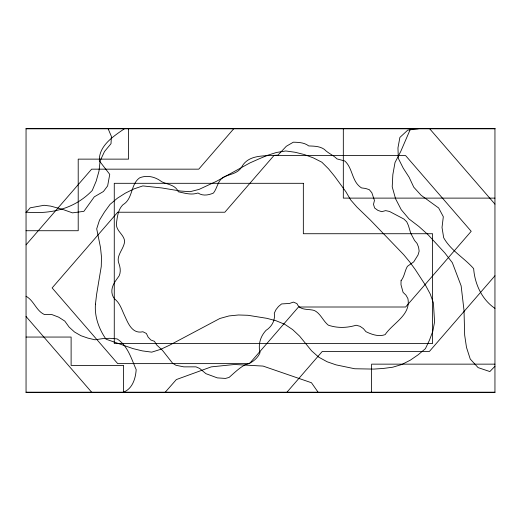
<?xml version="1.0" encoding="UTF-8"?>
<svg xmlns="http://www.w3.org/2000/svg" width="521" height="521" viewBox="0 0 521 521"><rect width="100%" height="100%" fill="white"/><g stroke="black" fill="none" stroke-linecap="round" stroke-linejoin="round"><path stroke-width="0.78" d="M410.515 128.811L400.708 151.539L395.009 162.532L392.841 174.613L392.215 186.837L395.563 198.755L401.242 209.709L409.057 218.983L418.897 226.498L428.08 234.743L444.843 252.952L452.345 262.708L461.137 285.86L464.016 310.438L464.673 335.185L466.49 347.377L470.248 359.054L478.109 367.618L489.851 371.558L494.95 366.27M26.05 244.857L91.624 169.162L198.755 169.162L234.033 128.433M286.967 392.189L322.245 351.467L429.376 351.467L494.95 275.772M26.05 212.588L30.211 207.807L44.122 205.281L50.726 206.121L62.533 209.351L72.51 212.868L83.894 211.324L94.288 196.847L103.425 191.507L107.639 185.886L109.749 174.366L99.348 160.872C98.71 145.854 113.337 136.339 124.363 128.811M164.929 392.567L176.339 379.568L211.246 366.875L234.515 364.492L263.072 366.081L311.46 382.74L318.331 392.567M122.357 392.567C132.21 389.617 135.584 378.865 136.183 369.61C131.24 358.533 127.892 345.885 117.082 338.891L109.697 338.298L102.344 338.67L95.024 339.796L87.893 338.109L80.918 335.7L74.503 332.001L69.143 327.123L64.812 321.112L58.665 317.165L51.911 314.58L44.5 314.567C36.144 310.868 34.034 300.624 26.05 296.254M418.337 128.811L407.813 130.081L399.887 137.433L397.959 147.892L398.324 158.377L403.234 168.146L409.167 177.342L413.778 187.208L421.098 195.258L438.662 207.983L443.319 216.723L442.016 227.475L443.677 237.726C450.88 250.692 464.152 257.778 473.654 268.621C474.774 284.004 481.932 299.621 494.95 308.354M26.05 128.811L494.95 128.811M494.95 198.117L343.319 198.117L343.319 128.433M26.05 212.158C51.032 214.281 74.314 209.051 92.237 190.504L96.203 181.061L98.99 171.109L100.13 160.865L104.519 151.5L111.012 143.679L111.396 136.43L108.153 128.811M26.05 230.725L78.209 230.725L78.209 159.133L128.537 159.133L128.537 128.433M26.05 337.054L71.117 337.054L71.117 365.41L123.575 365.41L123.575 392.189M494.95 364.146L371.61 364.146L371.61 392.189M26.05 392.189L494.95 392.189M429.376 128.433L494.95 204.134M26.05 316.494L91.624 392.189M95.467 304.134C94.392 316.54 98.983 329.122 106.037 339.204L133.031 348.614L142.272 350.874L151.722 352.15L160.755 349.311L169.371 345.299L219.895 318.468L229.071 315.928L238.488 314.984L247.996 315.29L266.817 318.324L276.026 320.734L284.772 324.316L292.685 329.63L299.627 336.156L311.61 350.861L318.754 357.172L327.116 361.763L336.058 364.869L354.716 368.757L373.765 369.089L383.267 368.458L392.723 367.214L401.854 364.485L410.281 360.193L418.129 354.808L425.403 348.679L429.506 340.07L432.847 331.161L434.573 321.926L433.413 302.903L430.248 294.046L425.748 285.658L415.348 269.676L409.734 261.978L403.658 254.645L370.607 220.298L356.892 207.045L350.679 199.921L345.853 191.702L334.619 176.293L328.614 168.921L321.848 162.2L313.355 157.896L304.446 154.594L295.218 152.282L285.775 150.973L276.377 152.49L267.351 155.375L258.566 159.081L249.852 162.956L216.43 181.321L199.165 189.364L190.1 191.695L180.592 191.044L161.777 187.944L142.826 185.912L133.871 188.934L125.346 193.148L117.329 198.254L110.042 204.395L104.434 212.093L99.472 220.214L96.704 228.843L100.501 247.527L101.484 256.983L101.263 266.465L96.561 294.678L95.467 304.134M401.053 280.708L400.988 284.713L403.072 292.346L405.976 295.166L407.904 298.579C411.076 315.088 392.964 322.955 385.117 334.645C378.643 336.97 371.844 334.515 365.963 331.688L363.365 328.595L360.011 326.289L356.103 325.241C347.019 327.963 337.341 328.289 328.295 325.156C322.987 320.897 320.669 313.616 314.456 310.536C308.471 308.569 299.972 310.991 296.924 303.587L293.388 302.102L289.546 303.456L281.601 303.932L278.501 306.485L275.974 309.669L274.3 313.193C275.414 320.168 271.89 326.621 266.062 330.334C260.292 336.436 257.999 344.648 260.018 352.75C257.465 358.819 251.304 363.417 244.974 364.863C239.002 368.152 234.176 373.003 229.071 377.438L225.443 378.428L217.316 377.881L205.906 373.668L199.693 368.458L195.981 366.849L183.809 366.862L175.89 365.254L172.503 363.111L162.461 350.333L156.547 344.83L154.476 341.327L150.862 340.011L148.133 337.146L146.375 333.473L142.897 331.753C131.761 334.287 127.827 322.447 124.141 314.612C121.888 309.735 120.201 304.368 116.339 300.474C112.979 298.025 111.481 293.929 111.891 289.858C112.582 284.186 116.085 280.278 119.159 275.811C120.885 272.027 120.371 267.814 119.075 263.991C115.401 255.635 124.102 249.22 124.636 241.203C123.933 234.229 115.74 230.927 116.424 223.411C117.316 216.951 118.039 209.442 122.956 204.74C133.246 198.657 130.289 184.48 139.602 177.856C147.196 174.724 155.512 176.899 161.751 181.77C167.488 184.603 175.453 184.753 178.306 191.78C184.975 193.18 191.214 195.297 198.006 192.998C202.708 196.202 208.569 195.219 213.46 193.037C217.524 187.866 217.661 180.09 224.199 176.769C230.282 174.073 237.524 173.558 241.51 167.345C248.517 153.76 265.319 156.365 278.012 155.082L286.316 146.271L293.316 142.2C298.637 142.311 304.401 142.52 308.771 145.952C314.111 146.127 319.777 146.154 324.336 149.358C328.119 153.343 333.271 155.05 336.983 158.912L344.798 160.982C353.017 168.309 351.649 181.862 361.554 187.925L365.586 188.459L369.304 189.683L371.844 192.75L374.449 200.461L373.498 204.362L374.625 208.003L377.907 210.399L381.73 211.676L385.651 210.621L389.519 211.461L403.918 219.054L406.738 221.796L408.399 225.476L410.73 233.252L414.54 240.441L417.074 243.457L418.584 247.234L419.151 251.148L418.044 254.964L413.733 261.861L407.415 266.329C404.674 270.874 404.563 276.443 401.053 280.708M117.7 212.229L52.126 287.924L117.7 363.625L249.442 363.625L298.494 307.006L405.625 307.006L471.199 231.304L405.625 155.61L273.883 155.61L224.838 212.229L117.7 212.229M494.95 128.433L26.05 128.433L26.05 392.567L494.95 392.567L494.95 128.433M303.339 183.307L114.268 183.307L114.268 343.508L432.593 343.508L432.593 233.727L303.339 233.727L303.339 183.307"/></g></svg>
